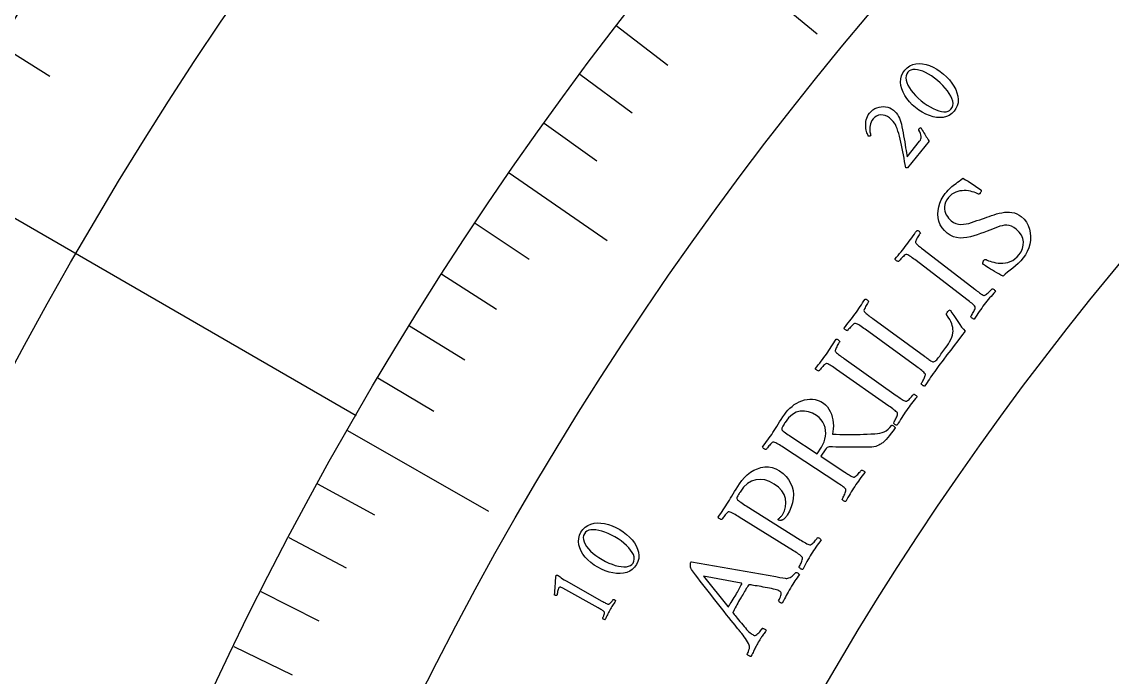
# Model space of a CAD drawing. Header units: millimetres. Extents: x -50 to 50, y -50 to 64.
# Drawn here: x -38.12 to -26.05, y 16.98 to 24.23 of the extents above; entities that cross this region are included whole.
import ezdxf

# ---------------------------------------------------------------- set-up
doc = ezdxf.new("R2010")
doc.units = ezdxf.units.MM
for name, color, linetype in [('ENGRAVE', 7, 'Continuous'), ('ENGRAVE_FINE', 8, 'Continuous'), ('TEXT', 5, 'Continuous')]:
    doc.layers.add(name, color=color, linetype=linetype)

msp = doc.modelspace()

# ---------------------------------------------------------------- linework, layer by layer
at = {"layer": 'ENGRAVE'}
for points in [[(-30.7088, 25.2395), (-29.3182, 24.0965)], [(-39.1876, 22.625), (-34.4245, 19.875)], [(-32.7295, 22.5575), (-31.6427, 21.8084)], [(-34.5208, 19.7073), (-32.9576, 18.8149)]]:
    msp.add_lwpolyline(points, dxfattribs=at)
for radius in [49, 49, 47.6875, 45.25, 45.25, 43.325, 39.75, 39.75, 37.65, 33.75, 33.75]:
    msp.add_circle((0, 0), radius, dxfattribs=at)
at = {"layer": 'ENGRAVE_FINE'}
for points in [[(-31.5437, 24.188), (-30.9723, 23.7499)], [(-38.3742, 23.9788), (-37.8145, 23.6291)], [(-31.9479, 23.6515), (-31.3693, 23.2231)], [(-32.3433, 23.1079), (-31.7574, 22.6893)], [(-33.1066, 22.0003), (-32.507, 21.6018)], [(-33.4744, 21.4365), (-32.8681, 21.0483)], [(-33.8328, 20.8664), (-33.22, 20.4884)], [(-34.1816, 20.2899), (-33.5625, 19.9224)], [(-34.8502, 19.1187), (-34.219, 18.7724)], [(-35.1698, 18.5243), (-34.5327, 18.1888)], [(-35.4793, 17.9243), (-34.8367, 17.5996)], [(-35.7788, 17.3187), (-35.1307, 17.005)]]:
    msp.add_lwpolyline(points, dxfattribs=at)
at = {"layer": 'TEXT'}
for points in [[(-28.3489, 23.6939), (-28.3223, 23.7211), (-28.2929, 23.7419), (-28.2608, 23.7565), (-28.2261, 23.7648), (-28.1896, 23.7674), (-28.1521, 23.7648), (-28.1137, 23.7571), (-28.0743, 23.7442), (-28.0349, 23.7268), (-27.9963, 23.7055), (-27.9585, 23.6804), (-27.9215, 23.6513), (-27.8867, 23.6195), (-27.8557, 23.5863), (-27.8285, 23.5517), (-27.8049, 23.5156), (-27.7857, 23.4788), (-27.7715, 23.4422), (-27.7624, 23.4058), (-27.7583, 23.3694), (-27.76, 23.3341), (-27.7681, 23.3005), (-27.7828, 23.2686), (-27.804, 23.2385), (-27.8293, 23.213), (-27.8577, 23.1933), (-27.8892, 23.1795), (-27.9237, 23.1715), (-27.9604, 23.1689), (-27.998, 23.1712), (-28.0367, 23.1784), (-28.0765, 23.1906), (-28.1164, 23.2072), (-28.1554, 23.2277), (-28.1937, 23.2523), (-28.2311, 23.2808), (-28.2663, 23.3121), (-28.2977, 23.3449), (-28.3254, 23.3793), (-28.3493, 23.4152), (-28.3688, 23.4519), (-28.383, 23.4885), (-28.392, 23.5252), (-28.3958, 23.5618), (-28.3937, 23.5975), (-28.3852, 23.6314), (-28.3703, 23.6636), (-28.3489, 23.6939)], [(-28.3141, 23.6722), (-28.3266, 23.6532), (-28.3339, 23.632), (-28.3361, 23.6087), (-28.3332, 23.5833), (-28.3257, 23.5564), (-28.3141, 23.5287), (-28.2986, 23.5002), (-28.2791, 23.4708), (-28.256, 23.4414), (-28.23, 23.4124), (-28.201, 23.3839), (-28.169, 23.3559), (-28.1359, 23.33), (-28.1028, 23.3069), (-28.0696, 23.2867), (-28.0362, 23.2693), (-28.0038, 23.2551), (-27.973, 23.2445), (-27.944, 23.2373), (-27.9168, 23.2338), (-27.8921, 23.2341), (-27.8707, 23.2388), (-27.8527, 23.2478), (-27.8381, 23.2611), (-27.825, 23.281), (-27.8175, 23.3029), (-27.8156, 23.3266), (-27.8192, 23.3523), (-27.8276, 23.3794), (-27.8401, 23.4072), (-27.8568, 23.4359), (-27.8775, 23.4654), (-27.9016, 23.495), (-27.9281, 23.524), (-27.9572, 23.5525), (-27.9887, 23.5805), (-28.0218, 23.6069), (-28.0547, 23.6303), (-28.0873, 23.6506), (-28.1197, 23.6677), (-28.1511, 23.6815), (-28.181, 23.6917), (-28.2092, 23.6984), (-28.2359, 23.7014), (-28.2602, 23.7005), (-28.2813, 23.6953), (-28.2993, 23.6859), (-28.3141, 23.6722)], [(-28.171, 23.0588), (-28.1638, 23.0455), (-28.1559, 23.0315), (-28.1475, 23.0168), (-28.1384, 23.0015), (-28.1291, 22.9861), (-28.1202, 22.9714), (-28.1115, 22.9572), (-28.1032, 22.9437), (-28.0957, 22.9316), (-28.0895, 22.9217), (-28.0846, 22.9139), (-28.0811, 22.9083), (-28.3194, 22.613), (-28.3215, 22.6125), (-28.3239, 22.6121), (-28.3266, 22.612), (-28.3297, 22.6119), (-28.3327, 22.6121), (-28.3352, 22.6125), (-28.3372, 22.6132), (-28.3388, 22.6141), (-28.3448, 22.6486), (-28.3511, 22.6837), (-28.3576, 22.7194), (-28.3644, 22.7556), (-28.3713, 22.7919), (-28.3785, 22.8277), (-28.3859, 22.863), (-28.3935, 22.8977), (-28.4012, 22.9313), (-28.409, 22.963), (-28.4169, 22.9927), (-28.4249, 23.0206), (-28.4338, 23.0477), (-28.4435, 23.0716), (-28.4538, 23.0921), (-28.4649, 23.1092), (-28.4768, 23.1244), (-28.4899, 23.1389), (-28.504, 23.1527), (-28.5193, 23.1659), (-28.5417, 23.1813), (-28.5651, 23.1919), (-28.5894, 23.1977), (-28.6148, 23.1986), (-28.6396, 23.1948), (-28.6621, 23.186), (-28.6823, 23.1724), (-28.7003, 23.154), (-28.7129, 23.1364), (-28.7227, 23.1185), (-28.7298, 23.1002), (-28.734, 23.0815), (-28.7363, 23.063), (-28.7372, 23.0455), (-28.7367, 23.029), (-28.735, 23.0135), (-28.7326, 22.9995), (-28.7303, 22.9878), (-28.7279, 22.9783), (-28.7256, 22.971), (-28.7282, 22.9686), (-28.7314, 22.9667), (-28.7355, 22.9653), (-28.7403, 22.9644), (-28.745, 22.964), (-28.7487, 22.964), (-28.7515, 22.9645), (-28.7533, 22.9653), (-28.7564, 22.971), (-28.76, 22.9789), (-28.764, 22.9891), (-28.7684, 23.0015), (-28.7727, 23.0158), (-28.7763, 23.0314), (-28.7792, 23.0484), (-28.7813, 23.0667), (-28.7824, 23.0858), (-28.782, 23.1051), (-28.7801, 23.1247), (-28.7768, 23.1444), (-28.7715, 23.164), (-28.7638, 23.183), (-28.7535, 23.2013), (-28.7407, 23.2189), (-28.7229, 23.2383), (-28.7033, 23.2547), (-28.6818, 23.268), (-28.6585, 23.2782), (-28.6343, 23.2855), (-28.6101, 23.2897), (-28.5858, 23.2909), (-28.5616, 23.2892), (-28.538, 23.2845), (-28.5159, 23.2768), (-28.4953, 23.2662), (-28.4762, 23.2527), (-28.4588, 23.2371), (-28.4433, 23.2203), (-28.4297, 23.2023), (-28.4179, 23.1831), (-28.4079, 23.1629), (-28.3994, 23.1419), (-28.3924, 23.1202), (-28.3869, 23.0978), (-28.3807, 23.0672), (-28.3745, 23.0354), (-28.3684, 23.0022), (-28.3623, 22.9677), (-28.3564, 22.9332), (-28.3506, 22.8996), (-28.3451, 22.8671), (-28.3398, 22.8357), (-28.3349, 22.8063), (-28.3305, 22.78), (-28.3265, 22.7569), (-28.323, 22.7368), (-28.1858, 22.9066), (-28.177, 22.9195), (-28.1712, 22.9329), (-28.1682, 22.9468), (-28.1683, 22.9613), (-28.171, 22.9767), (-28.176, 22.9935), (-28.1834, 23.0119), (-28.1931, 23.0317), (-28.1944, 23.0348), (-28.1944, 23.0382), (-28.1931, 23.0418), (-28.1905, 23.0456), (-28.1892, 23.047), (-28.1872, 23.0487), (-28.1847, 23.0507), (-28.1816, 23.0529), (-28.1785, 23.055), (-28.1756, 23.0567), (-28.1731, 23.058), (-28.171, 23.0588)], [(-27.901, 22.329), (-27.8846, 22.3488), (-27.8691, 22.3664), (-27.8544, 22.3817), (-27.8406, 22.3948), (-27.8269, 22.4067), (-27.8126, 22.4184), (-27.7978, 22.4299), (-27.7824, 22.4413), (-27.7659, 22.4533), (-27.7476, 22.4668), (-27.7276, 22.4818), (-27.7057, 22.4983), (-27.6775, 22.4817), (-27.6491, 22.4643), (-27.6207, 22.4461), (-27.5922, 22.4272), (-27.5656, 22.4091), (-27.5426, 22.3933), (-27.5234, 22.3798), (-27.5078, 22.3686), (-27.5048, 22.366), (-27.5034, 22.3622), (-27.5037, 22.3573), (-27.5056, 22.3512), (-27.5083, 22.345), (-27.5109, 22.3396), (-27.5136, 22.335), (-27.5163, 22.3312), (-27.5203, 22.3271), (-27.5244, 22.324), (-27.5288, 22.3219), (-27.5335, 22.3208), (-27.5475, 22.3288), (-27.5635, 22.3363), (-27.5816, 22.3432), (-27.6018, 22.3496), (-27.6233, 22.3549), (-27.6456, 22.3587), (-27.6685, 22.361), (-27.6921, 22.3617), (-27.716, 22.3606), (-27.7395, 22.3573), (-27.7628, 22.3518), (-27.7858, 22.3441), (-27.8078, 22.3337), (-27.8284, 22.3204), (-27.8474, 22.304), (-27.8649, 22.2846), (-27.884, 22.2579), (-27.8979, 22.2318), (-27.9066, 22.2063), (-27.9103, 22.1815), (-27.9098, 22.1576), (-27.9063, 22.1348), (-27.8997, 22.1132), (-27.89, 22.0927), (-27.8781, 22.0737), (-27.8651, 22.0565), (-27.8509, 22.0412), (-27.8356, 22.0277), (-27.8094, 22.0098), (-27.7827, 21.997), (-27.7553, 21.9894), (-27.7274, 21.9869), (-27.699, 21.9883), (-27.6702, 21.9923), (-27.6408, 21.9989), (-27.611, 22.0081), (-27.5809, 22.0186), (-27.5505, 22.029), (-27.5199, 22.0393), (-27.489, 22.0496), (-27.4657, 22.0578), (-27.4412, 22.0665), (-27.4156, 22.0755), (-27.3888, 22.085), (-27.3612, 22.0942), (-27.3332, 22.1026), (-27.3049, 22.11), (-27.2761, 22.1166), (-27.2473, 22.1214), (-27.2188, 22.1237), (-27.1906, 22.1235), (-27.1626, 22.1207), (-27.1353, 22.1147), (-27.1091, 22.1049), (-27.0839, 22.0914), (-27.0597, 22.074), (-27.028, 22.044), (-27.0022, 22.011), (-26.9823, 21.9747), (-26.9684, 21.9354), (-26.9601, 21.8943), (-26.9569, 21.8528), (-26.9589, 21.8111), (-26.966, 21.7689), (-26.9779, 21.7276), (-26.9942, 21.6884), (-27.0148, 21.6512), (-27.0398, 21.6161), (-27.0662, 21.585), (-27.0938, 21.5559), (-27.1228, 21.5288), (-27.1531, 21.5037), (-27.1832, 21.48), (-27.2113, 21.4574), (-27.2375, 21.4357), (-27.2618, 21.4151), (-27.2845, 21.4267), (-27.3076, 21.439), (-27.3312, 21.4522), (-27.3553, 21.466), (-27.3788, 21.48), (-27.4008, 21.4931), (-27.4211, 21.5056), (-27.4399, 21.5174), (-27.4561, 21.5277), (-27.4688, 21.536), (-27.4781, 21.5423), (-27.4838, 21.5464), (-27.4843, 21.5524), (-27.4844, 21.5584), (-27.484, 21.5645), (-27.4831, 21.5706), (-27.4817, 21.5766), (-27.4797, 21.5822), (-27.477, 21.5874), (-27.4737, 21.5923), (-27.4687, 21.5971), (-27.4631, 21.5996), (-27.4569, 21.5997), (-27.4502, 21.5975), (-27.438, 21.592), (-27.4232, 21.5862), (-27.4058, 21.5801), (-27.3859, 21.5738), (-27.3639, 21.5679), (-27.3405, 21.5633), (-27.3157, 21.5599), (-27.2895, 21.5579), (-27.2625, 21.5579), (-27.2356, 21.5609), (-27.2086, 21.5667), (-27.1816, 21.5755), (-27.155, 21.588), (-27.1295, 21.6053), (-27.105, 21.6271), (-27.0814, 21.6537), (-27.0601, 21.6856), (-27.0456, 21.7197), (-27.0378, 21.756), (-27.0367, 21.7946), (-27.0433, 21.8331), (-27.0588, 21.8693), (-27.0831, 21.9031), (-27.1162, 21.9347), (-27.1429, 21.9538), (-27.1692, 21.9674), (-27.1949, 21.9757), (-27.2202, 21.9784), (-27.2454, 21.9772), (-27.2711, 21.9732), (-27.2974, 21.9667), (-27.324, 21.9575), (-27.3514, 21.9467), (-27.3797, 21.9355), (-27.4089, 21.9237), (-27.4391, 21.9114), (-27.4738, 21.8985), (-27.5097, 21.8857), (-27.5465, 21.873), (-27.5845, 21.8605), (-27.623, 21.8497), (-27.6614, 21.8422), (-27.6997, 21.8379), (-27.738, 21.837), (-27.7755, 21.8408), (-27.8117, 21.8508), (-27.8464, 21.8671), (-27.8797, 21.8896), (-27.9114, 21.9182), (-27.9372, 21.9497), (-27.9571, 21.9842), (-27.971, 22.0215), (-27.9793, 22.0606), (-27.9826, 22.1002), (-27.9806, 22.1403), (-27.9735, 22.1809), (-27.9617, 22.2208), (-27.9456, 22.2588), (-27.9254, 22.2949), (-27.901, 22.329)], [(-28.3294, 21.7606), (-28.3143, 21.7805), (-28.2997, 21.8003), (-28.2855, 21.82), (-28.2717, 21.8397), (-28.258, 21.8595), (-28.2438, 21.8796), (-28.2291, 21.9001), (-28.2141, 21.921), (-28.2091, 21.9208), (-28.2037, 21.9192), (-28.1979, 21.916), (-28.1917, 21.9112), (-28.1859, 21.9058), (-28.1815, 21.9008), (-28.1784, 21.8962), (-28.1766, 21.8919), (-28.1804, 21.8868), (-28.1852, 21.8799), (-28.191, 21.871), (-28.198, 21.8603), (-28.2052, 21.8486), (-28.2119, 21.8371), (-28.218, 21.8258), (-28.2237, 21.8146), (-28.228, 21.8043), (-28.2303, 21.7957), (-28.2304, 21.7887), (-28.2285, 21.7834), (-28.2227, 21.776), (-28.2156, 21.7682), (-28.2071, 21.7601), (-28.1973, 21.7517), (-28.1866, 21.7429), (-28.1753, 21.7339), (-28.1634, 21.7245), (-28.1509, 21.7148), (-28.1489, 21.7133), (-28.1469, 21.7117), (-28.1449, 21.7102), (-28.1429, 21.7086), (-28.1409, 21.7071), (-28.1389, 21.7055), (-28.1369, 21.704), (-28.1348, 21.7024), (-27.5757, 21.2711), (-27.5737, 21.2695), (-27.5716, 21.268), (-27.5696, 21.2664), (-27.5676, 21.2649), (-27.5656, 21.2633), (-27.5636, 21.2618), (-27.5616, 21.2602), (-27.5596, 21.2587), (-27.5471, 21.2491), (-27.5351, 21.2401), (-27.5237, 21.2316), (-27.5128, 21.2236), (-27.5025, 21.2165), (-27.4927, 21.2105), (-27.4836, 21.2057), (-27.475, 21.2019), (-27.4699, 21.2017), (-27.4635, 21.2037), (-27.4557, 21.2077), (-27.4465, 21.2139), (-27.4367, 21.2215), (-27.4271, 21.2297), (-27.4176, 21.2385), (-27.4083, 21.2481), (-27.3998, 21.2572), (-27.3929, 21.2648), (-27.3875, 21.271), (-27.3836, 21.2757), (-27.379, 21.275), (-27.3738, 21.2732), (-27.3679, 21.2701), (-27.3613, 21.2658), (-27.3551, 21.261), (-27.3506, 21.2561), (-27.3476, 21.2514), (-27.3462, 21.2466), (-27.3627, 21.228), (-27.3789, 21.2096), (-27.3946, 21.1916), (-27.4099, 21.174), (-27.425, 21.1563), (-27.44, 21.1381), (-27.455, 21.1195), (-27.4698, 21.1004), (-27.4841, 21.0816), (-27.4982, 21.0624), (-27.5121, 21.0428), (-27.526, 21.0229), (-27.5398, 21.0027), (-27.5536, 20.9822), (-27.5674, 20.9615), (-27.5812, 20.9405), (-27.5862, 20.9407), (-27.5916, 20.9423), (-27.5974, 20.9455), (-27.6037, 20.9502), (-27.6095, 20.9555), (-27.614, 20.9604), (-27.6172, 20.965), (-27.619, 20.9692), (-27.6155, 20.9742), (-27.6109, 20.981), (-27.6053, 20.9896), (-27.5987, 21.0002), (-27.5918, 21.0117), (-27.5856, 21.0233), (-27.58, 21.0349), (-27.575, 21.0466), (-27.5712, 21.0573), (-27.5694, 21.0658), (-27.5694, 21.0723), (-27.5713, 21.0766), (-27.5781, 21.0856), (-27.5866, 21.0949), (-27.5967, 21.1045), (-27.6084, 21.1145), (-27.6212, 21.1247), (-27.6346, 21.1353), (-27.6485, 21.1461), (-27.663, 21.1573), (-28.224, 21.5863), (-28.2386, 21.5975), (-28.2529, 21.6082), (-28.2668, 21.6185), (-28.2803, 21.6284), (-28.2933, 21.6373), (-28.3055, 21.6446), (-28.3169, 21.6504), (-28.3274, 21.6546), (-28.3326, 21.6556), (-28.3391, 21.654), (-28.3468, 21.6496), (-28.3558, 21.6426), (-28.3654, 21.6339), (-28.3749, 21.6248), (-28.3844, 21.6152), (-28.3938, 21.6052), (-28.4024, 21.5958), (-28.4095, 21.5878), (-28.415, 21.5814), (-28.4189, 21.5765), (-28.4235, 21.5771), (-28.4288, 21.5789), (-28.4348, 21.5818), (-28.4414, 21.586), (-28.4476, 21.5908), (-28.4522, 21.5956), (-28.4552, 21.6004), (-28.4566, 21.6052), (-28.4403, 21.6252), (-28.424, 21.645), (-28.4077, 21.6646), (-28.3914, 21.6839), (-28.3753, 21.703), (-28.3596, 21.7222), (-28.3443, 21.7414), (-28.3294, 21.7606)], [(-28.1327, 20.5287), (-28.1312, 20.5276), (-28.1293, 20.5262), (-28.1271, 20.5246), (-28.1245, 20.5227), (-28.1179, 20.5179), (-28.1103, 20.5123), (-28.1018, 20.5061), (-28.0923, 20.4992), (-28.0826, 20.4922), (-28.0731, 20.4857), (-28.064, 20.4797), (-28.0551, 20.4741), (-28.0471, 20.4696), (-28.0406, 20.4667), (-28.0356, 20.4654), (-28.032, 20.4656), (-28.0224, 20.4696), (-28.0133, 20.4751), (-28.0045, 20.482), (-27.9961, 20.4904), (-27.9869, 20.5009), (-27.976, 20.5145), (-27.9633, 20.531), (-27.9488, 20.5505), (-27.8939, 20.6249), (-27.8801, 20.6447), (-27.8667, 20.6663), (-27.8537, 20.6895), (-27.8411, 20.7146), (-27.8302, 20.7398), (-27.8222, 20.7637), (-27.8172, 20.7862), (-27.8151, 20.8075), (-27.8159, 20.8266), (-27.8186, 20.8466), (-27.8234, 20.8675), (-27.8301, 20.8892), (-27.8394, 20.912), (-27.8518, 20.9364), (-27.8674, 20.9621), (-27.8861, 20.9894), (-27.888, 20.9943), (-27.8876, 21.0001), (-27.885, 21.0068), (-27.88, 21.0144), (-27.8711, 21.0252), (-27.8627, 21.0331), (-27.8548, 21.0383), (-27.8474, 21.0407), (-27.8273, 21.0103), (-27.8066, 20.9789), (-27.7853, 20.9464), (-27.7635, 20.9129), (-27.7418, 20.8807), (-27.7208, 20.8521), (-27.7006, 20.8271), (-27.681, 20.8056), (-27.7209, 20.7528), (-27.7609, 20.7004), (-27.801, 20.6482), (-27.8412, 20.5965), (-27.8826, 20.543), (-27.9259, 20.4858), (-27.9713, 20.4249), (-28.0186, 20.3603), (-28.0348, 20.3377), (-28.0499, 20.3161), (-28.0638, 20.2955), (-28.0766, 20.2759), (-28.0891, 20.2567), (-28.1021, 20.2373), (-28.1155, 20.2178), (-28.1295, 20.1981), (-28.1344, 20.1981), (-28.1399, 20.1996), (-28.1458, 20.2026), (-28.1522, 20.2072), (-28.1581, 20.2123), (-28.1628, 20.2171), (-28.166, 20.2216), (-28.168, 20.2258), (-28.1646, 20.2308), (-28.1602, 20.2377), (-28.1548, 20.2466), (-28.1485, 20.2573), (-28.142, 20.269), (-28.136, 20.2807), (-28.1307, 20.2925), (-28.1261, 20.3043), (-28.1226, 20.3151), (-28.1209, 20.3237), (-28.1211, 20.3301), (-28.1232, 20.3344), (-28.1302, 20.3432), (-28.1389, 20.3523), (-28.1493, 20.3616), (-28.1613, 20.3713), (-28.1743, 20.3812), (-28.188, 20.3914), (-28.2022, 20.4019), (-28.217, 20.4126), (-28.7892, 20.8266), (-28.8041, 20.8373), (-28.8187, 20.8476), (-28.8328, 20.8575), (-28.8467, 20.8671), (-28.8599, 20.8756), (-28.8722, 20.8826), (-28.8838, 20.8881), (-28.8944, 20.892), (-28.8997, 20.8929), (-28.9061, 20.8911), (-28.9137, 20.8865), (-28.9225, 20.8792), (-28.9318, 20.8703), (-28.9411, 20.861), (-28.9503, 20.8512), (-28.9595, 20.8409), (-28.9678, 20.8312), (-28.9747, 20.8231), (-28.98, 20.8165), (-28.9838, 20.8115), (-28.9884, 20.812), (-28.9937, 20.8136), (-28.9998, 20.8164), (-29.0065, 20.8204), (-29.0129, 20.825), (-29.0176, 20.8297), (-29.0207, 20.8344), (-29.0223, 20.8392), (-29.0064, 20.8597), (-28.9907, 20.8799), (-28.9749, 20.8999), (-28.9591, 20.9196), (-28.9436, 20.9392), (-28.9284, 20.9588), (-28.9136, 20.9784), (-28.8992, 20.998), (-28.8847, 21.0183), (-28.8706, 21.0384), (-28.8569, 21.0585), (-28.8437, 21.0785), (-28.8304, 21.0987), (-28.8168, 21.1192), (-28.8027, 21.1401), (-28.7882, 21.1613), (-28.7832, 21.1614), (-28.7778, 21.1598), (-28.7719, 21.1568), (-28.7655, 21.1522), (-28.7596, 21.147), (-28.7551, 21.1421), (-28.7519, 21.1375), (-28.75, 21.1333), (-28.7536, 21.1281), (-28.7582, 21.121), (-28.7638, 21.112), (-28.7705, 21.1011), (-28.7774, 21.0893), (-28.7838, 21.0776), (-28.7896, 21.0661), (-28.795, 21.0547), (-28.799, 21.0443), (-28.8011, 21.0356), (-28.801, 21.0287), (-28.799, 21.0234), (-28.793, 21.0162), (-28.7857, 21.0086), (-28.777, 21.0008), (-28.767, 20.9926), (-28.756, 20.9841), (-28.7444, 20.9753), (-28.7323, 20.9663), (-28.7196, 20.9569), (-28.7175, 20.9555), (-28.7155, 20.954), (-28.7134, 20.9525), (-28.7114, 20.951), (-28.7093, 20.9495), (-28.7073, 20.948), (-28.7052, 20.9465), (-28.7032, 20.945)], [(-29.2173, 20.5531), (-29.2031, 20.5735), (-29.1893, 20.5939), (-29.1759, 20.6142), (-29.163, 20.6344), (-29.1501, 20.6548), (-29.1368, 20.6755), (-29.123, 20.6966), (-29.1089, 20.7181), (-29.1039, 20.7182), (-29.0984, 20.7167), (-29.0924, 20.7137), (-29.086, 20.7092), (-29.0801, 20.7041), (-29.0754, 20.6993), (-29.0722, 20.6948), (-29.0702, 20.6906), (-29.0737, 20.6854), (-29.0782, 20.6782), (-29.0837, 20.6691), (-29.0902, 20.6581), (-29.0969, 20.6462), (-29.1031, 20.6344), (-29.1088, 20.6228), (-29.114, 20.6114), (-29.1179, 20.6009), (-29.1198, 20.5922), (-29.1196, 20.5852), (-29.1175, 20.58), (-29.1114, 20.5729), (-29.104, 20.5654), (-29.0952, 20.5577), (-29.085, 20.5497), (-29.0739, 20.5413), (-29.0622, 20.5328), (-29.05, 20.5239), (-29.0371, 20.5147), (-29.035, 20.5133), (-29.033, 20.5118), (-29.0309, 20.5104), (-29.0288, 20.5089), (-29.0267, 20.5074), (-29.0247, 20.506), (-29.0226, 20.5045), (-29.0205, 20.503), (-28.4437, 20.0955), (-28.4417, 20.0941), (-28.4396, 20.0926), (-28.4375, 20.0911), (-28.4354, 20.0897), (-28.4334, 20.0882), (-28.4313, 20.0867), (-28.4292, 20.0853), (-28.4271, 20.0838), (-28.4143, 20.0748), (-28.4019, 20.0663), (-28.3902, 20.0583), (-28.3789, 20.0508), (-28.3683, 20.0441), (-28.3583, 20.0385), (-28.349, 20.034), (-28.3403, 20.0307), (-28.3352, 20.0307), (-28.3288, 20.0329), (-28.3212, 20.0373), (-28.3123, 20.0438), (-28.3028, 20.0518), (-28.2935, 20.0604), (-28.2844, 20.0697), (-28.2755, 20.0796), (-28.2674, 20.089), (-28.2608, 20.0969), (-28.2557, 20.1033), (-28.252, 20.1082), (-28.2474, 20.1077), (-28.2421, 20.1061), (-28.2361, 20.1032), (-28.2293, 20.0993), (-28.223, 20.0947), (-28.2182, 20.0901), (-28.215, 20.0854), (-28.2134, 20.0807), (-28.2292, 20.0614), (-28.2445, 20.0424), (-28.2595, 20.0237), (-28.2741, 20.0055), (-28.2884, 19.9871), (-28.3026, 19.9683), (-28.3168, 19.9491), (-28.3308, 19.9294), (-28.3443, 19.91), (-28.3576, 19.8903), (-28.3707, 19.8701), (-28.3837, 19.8497), (-28.3966, 19.8289), (-28.4095, 19.8078), (-28.4225, 19.7866), (-28.4354, 19.765), (-28.4404, 19.765), (-28.4458, 19.7664), (-28.4518, 19.7693), (-28.4583, 19.7738), (-28.4643, 19.7788), (-28.469, 19.7835), (-28.4724, 19.788), (-28.4744, 19.7921), (-28.471, 19.7972), (-28.4667, 19.8042), (-28.4615, 19.8131), (-28.4553, 19.8239), (-28.449, 19.8357), (-28.4433, 19.8475), (-28.4382, 19.8594), (-28.4337, 19.8713), (-28.4303, 19.8821), (-28.4288, 19.8907), (-28.4291, 19.8971), (-28.4312, 19.9014), (-28.4384, 19.9101), (-28.4473, 19.919), (-28.4578, 19.9282), (-28.4699, 19.9377), (-28.4831, 19.9474), (-28.4969, 19.9574), (-28.5113, 19.9677), (-28.5263, 19.9782), (-29.1047, 20.3833), (-29.1198, 20.3938), (-29.1345, 20.4039), (-29.1488, 20.4136), (-29.1628, 20.4229), (-29.1761, 20.4313), (-29.1886, 20.4381), (-29.2002, 20.4434), (-29.2109, 20.4472), (-29.2162, 20.448), (-29.2226, 20.4461), (-29.2301, 20.4414), (-29.2388, 20.4339), (-29.248, 20.4249), (-29.2571, 20.4154), (-29.2662, 20.4055), (-29.2752, 20.3951), (-29.2834, 20.3852), (-29.2901, 20.377), (-29.2953, 20.3704), (-29.299, 20.3653), (-29.3036, 20.3657), (-29.309, 20.3672), (-29.3151, 20.37), (-29.3219, 20.3739), (-29.3283, 20.3784), (-29.3331, 20.383), (-29.3363, 20.3876), (-29.3379, 20.3924), (-29.3224, 20.4131), (-29.307, 20.4335), (-29.2915, 20.4538), (-29.2761, 20.4737), (-29.2608, 20.4936), (-29.2459, 20.5134), (-29.2314, 20.5332), (-29.2173, 20.5531)], [(-29.6787, 19.8871), (-29.6617, 19.9104), (-29.6425, 19.9327), (-29.6211, 19.954), (-29.5975, 19.9744), (-29.5723, 19.9932), (-29.546, 20.0098), (-29.5186, 20.0242), (-29.4901, 20.0363), (-29.4609, 20.0458), (-29.4312, 20.0518), (-29.4011, 20.0546), (-29.3705, 20.054), (-29.3399, 20.0496), (-29.3097, 20.0406), (-29.2798, 20.0272), (-29.2503, 20.0094), (-29.2272, 19.991), (-29.2068, 19.9695), (-29.1891, 19.9447), (-29.1741, 19.9168), (-29.1617, 19.8868), (-29.1521, 19.8558), (-29.1452, 19.8238), (-29.141, 19.7909), (-29.1394, 19.758), (-29.1406, 19.7265), (-29.1446, 19.6961), (-29.1512, 19.667), (-29.1094, 19.6652), (-29.069, 19.6639), (-29.0301, 19.6629), (-28.9927, 19.6625), (-28.956, 19.6624), (-28.9191, 19.6627), (-28.8821, 19.6634), (-28.845, 19.6645), (-28.8067, 19.6657), (-28.7665, 19.6671), (-28.7242, 19.6687), (-28.6799, 19.6702), (-28.6514, 19.6726), (-28.6249, 19.6771), (-28.6004, 19.684), (-28.5779, 19.6931), (-28.5565, 19.7053), (-28.5352, 19.7215), (-28.5138, 19.7417), (-28.4926, 19.7659), (-28.4876, 19.7658), (-28.4822, 19.7638), (-28.4762, 19.7599), (-28.4698, 19.7542), (-28.4638, 19.7481), (-28.4593, 19.7433), (-28.4562, 19.7398), (-28.4546, 19.7375), (-28.4773, 19.7053), (-28.4987, 19.6764), (-28.5186, 19.6507), (-28.5372, 19.6283), (-28.5542, 19.6091), (-28.5693, 19.5931), (-28.5827, 19.5803), (-28.5942, 19.5707), (-28.6026, 19.5653), (-28.6127, 19.559), (-28.6246, 19.5518), (-28.6382, 19.5438), (-28.6538, 19.5363), (-28.6716, 19.5305), (-28.6917, 19.5265), (-28.714, 19.5243), (-28.7243, 19.5239), (-28.7385, 19.5236), (-28.7565, 19.5234), (-28.7782, 19.5231), (-28.8032, 19.523), (-28.8306, 19.5229), (-28.8604, 19.523), (-28.8927, 19.5232), (-28.9269, 19.5234), (-28.9622, 19.5236), (-28.9986, 19.5238), (-29.0362, 19.524), (-29.0741, 19.5242), (-29.1116, 19.5245), (-29.1485, 19.525), (-29.185, 19.5256), (-29.197, 19.5236), (-29.2085, 19.5178), (-29.2196, 19.5081), (-29.2302, 19.4944), (-29.2783, 19.4221), (-29.0215, 19.2517), (-29.0194, 19.2503), (-29.0172, 19.2489), (-29.0151, 19.2475), (-29.013, 19.2461), (-29.0109, 19.2447), (-29.0088, 19.2433), (-29.0067, 19.2419), (-29.0045, 19.2405), (-28.9914, 19.2319), (-28.9789, 19.2237), (-28.9668, 19.2161), (-28.9554, 19.2089), (-28.9446, 19.2025), (-28.9344, 19.1973), (-28.9249, 19.1931), (-28.9162, 19.1899), (-28.9111, 19.1901), (-28.9048, 19.1925), (-28.8973, 19.1971), (-28.8886, 19.2039), (-28.8793, 19.2122), (-28.8703, 19.221), (-28.8615, 19.2306), (-28.8529, 19.2407), (-28.8451, 19.2504), (-28.8387, 19.2585), (-28.8338, 19.2651), (-28.8302, 19.2701), (-28.8256, 19.2697), (-28.8203, 19.2682), (-28.8141, 19.2656), (-28.8073, 19.2618), (-28.8008, 19.2574), (-28.7959, 19.2529), (-28.7926, 19.2483), (-28.7908, 19.2437), (-28.806, 19.2239), (-28.8208, 19.2045), (-28.8352, 19.1854), (-28.8493, 19.1667), (-28.863, 19.148), (-28.8767, 19.1288), (-28.8903, 19.1091), (-28.9037, 19.089), (-28.9166, 19.0693), (-28.9293, 19.0491), (-28.9419, 19.0286), (-28.9542, 19.0077), (-28.9665, 18.9866), (-28.9788, 18.9652), (-28.9912, 18.9435), (-29.0035, 18.9217), (-29.0084, 18.9214), (-29.0139, 18.9227), (-29.02, 18.9254), (-29.0266, 18.9297), (-29.0327, 18.9345), (-29.0376, 18.9391), (-29.0411, 18.9435), (-29.0432, 18.9476), (-29.04, 18.9527), (-29.0359, 18.9599), (-29.031, 18.9689), (-29.0251, 18.9799), (-29.0191, 18.9919), (-29.0137, 19.0038), (-29.009, 19.0159), (-29.0048, 19.0279), (-29.0018, 19.0388), (-29.0006, 19.0475), (-29.0011, 19.0539), (-29.0033, 19.058), (-29.0107, 19.0665), (-29.0198, 19.0752), (-29.0306, 19.0841), (-29.043, 19.0932), (-29.0565, 19.1025), (-29.0706, 19.1121), (-29.0853, 19.1219), (-29.1005, 19.132), (-29.6916, 19.5186), (-29.707, 19.5286), (-29.7219, 19.5383), (-29.7366, 19.5476), (-29.7508, 19.5565), (-29.7644, 19.5644), (-29.777, 19.5709), (-29.7888, 19.5758), (-29.7996, 19.5793), (-29.8049, 19.5799), (-29.8112, 19.5778), (-29.8186, 19.5729), (-29.8271, 19.5652), (-29.836, 19.556), (-29.8448, 19.5463), (-29.8534, 19.5364), (-29.8619, 19.526), (-29.8696, 19.5163), (-29.8759, 19.5081), (-29.8808, 19.5014), (-29.8843, 19.4963), (-29.889, 19.4965), (-29.8944, 19.4979), (-29.9005, 19.5005), (-29.9075, 19.5042), (-29.914, 19.5085), (-29.9189, 19.5129), (-29.9223, 19.5175), (-29.924, 19.5222), (-29.9092, 19.5433), (-29.8944, 19.5641), (-29.8797, 19.5845), (-29.865, 19.6046), (-29.8506, 19.6246), (-29.8365, 19.6446), (-29.8226, 19.6647), (-29.8091, 19.6849), (-29.7951, 19.7063), (-29.7807, 19.7286), (-29.7659, 19.7519), (-29.7508, 19.776), (-29.7348, 19.8014), (-29.7174, 19.8284), (-29.6987, 19.857), (-29.6787, 19.8871)], [(-29.3256, 19.8716), (-29.3705, 19.8976), (-29.4156, 19.9147), (-29.4608, 19.9229), (-29.5062, 19.9221), (-29.5508, 19.9102), (-29.5938, 19.8851), (-29.6352, 19.8468), (-29.675, 19.7952), (-29.6798, 19.7878), (-29.6855, 19.7786), (-29.6922, 19.7675), (-29.6999, 19.7547), (-29.7066, 19.7419), (-29.7104, 19.7313), (-29.7112, 19.7227), (-29.7092, 19.7162), (-29.7034, 19.7087), (-29.6951, 19.7004), (-29.6841, 19.6912), (-29.6704, 19.6812), (-29.6554, 19.6708), (-29.6403, 19.6604), (-29.625, 19.6501), (-29.6095, 19.6398), (-29.3207, 19.4502), (-29.2716, 19.524), (-29.2553, 19.5517), (-29.2426, 19.5808), (-29.2332, 19.6113), (-29.2274, 19.6433), (-29.2252, 19.6757), (-29.227, 19.7076), (-29.2327, 19.7389), (-29.2423, 19.7697), (-29.2561, 19.799), (-29.2746, 19.8257), (-29.2978, 19.8499), (-29.3256, 19.8716)], [(-29.7352, 19.2596), (-29.6961, 19.2309), (-29.6627, 19.1989), (-29.6351, 19.1638), (-29.6131, 19.1256), (-29.597, 19.085), (-29.5868, 19.0429), (-29.5827, 18.9993), (-29.5845, 18.9541), (-29.5923, 18.9082), (-29.6062, 18.8622), (-29.6262, 18.8163), (-29.6523, 18.7703), (-29.6564, 18.7643), (-29.6614, 18.7575), (-29.6674, 18.7501), (-29.6743, 18.742), (-29.6815, 18.7341), (-29.6885, 18.7273), (-29.6953, 18.7217), (-29.7019, 18.7172), (-29.7048, 18.7165), (-29.7088, 18.7155), (-29.7138, 18.7141), (-29.7199, 18.7124), (-29.7265, 18.7113), (-29.7331, 18.7117), (-29.7397, 18.7136), (-29.7461, 18.7169), (-29.7495, 18.7196), (-29.7511, 18.7225), (-29.7508, 18.7255), (-29.7488, 18.7286), (-29.7436, 18.7335), (-29.7382, 18.7386), (-29.7327, 18.7437), (-29.7269, 18.749), (-29.7211, 18.7547), (-29.7156, 18.761), (-29.7102, 18.768), (-29.7051, 18.7756), (-29.6829, 18.8185), (-29.6698, 18.8626), (-29.6658, 18.9077), (-29.6711, 18.9539), (-29.6862, 18.999), (-29.7118, 19.0407), (-29.7479, 19.0791), (-29.7947, 19.1142), (-29.8464, 19.1423), (-29.8977, 19.1599), (-29.9484, 19.1668), (-29.9986, 19.1631), (-30.0471, 19.1478), (-30.0924, 19.12), (-30.1345, 19.0796), (-30.1735, 19.0266), (-30.1781, 19.0191), (-30.1836, 19.0098), (-30.1901, 18.9986), (-30.1974, 18.9855), (-30.2038, 18.9726), (-30.2073, 18.9618), (-30.2079, 18.9533), (-30.2057, 18.9468), (-30.1997, 18.9395), (-30.1912, 18.9313), (-30.1799, 18.9225), (-30.166, 18.9128), (-30.1508, 18.9028), (-30.1354, 18.8928), (-30.1198, 18.8829), (-30.1041, 18.8729), (-29.5072, 18.4987), (-29.4916, 18.489), (-29.4766, 18.4798), (-29.462, 18.471), (-29.4479, 18.4626), (-29.4345, 18.4551), (-29.4219, 18.449), (-29.4102, 18.4443), (-29.3994, 18.4411), (-29.3943, 18.4414), (-29.3881, 18.4439), (-29.3807, 18.4487), (-29.3722, 18.4558), (-29.3632, 18.4642), (-29.3545, 18.4732), (-29.3461, 18.4827), (-29.3379, 18.4928), (-29.3305, 18.5023), (-29.3245, 18.5104), (-29.3198, 18.5169), (-29.3165, 18.522), (-29.3119, 18.5217), (-29.3065, 18.5204), (-29.3003, 18.5179), (-29.2933, 18.5143), (-29.2867, 18.51), (-29.2817, 18.5057), (-29.2782, 18.5012), (-29.2764, 18.4966), (-29.2911, 18.4764), (-29.3054, 18.4566), (-29.3193, 18.4372), (-29.3328, 18.4181), (-29.3461, 18.399), (-29.3593, 18.3795), (-29.3723, 18.3595), (-29.3853, 18.3391), (-29.3976, 18.319), (-29.4097, 18.2987), (-29.4216, 18.2781), (-29.4332, 18.2572), (-29.4448, 18.2361), (-29.4564, 18.2146), (-29.4681, 18.1928), (-29.4798, 18.1706), (-29.4848, 18.1703), (-29.4903, 18.1714), (-29.4964, 18.174), (-29.5031, 18.1781), (-29.5094, 18.1828), (-29.5143, 18.1872), (-29.5179, 18.1915), (-29.5202, 18.1955), (-29.5171, 18.2007), (-29.5133, 18.2078), (-29.5087, 18.2168), (-29.5034, 18.2276), (-29.4979, 18.2394), (-29.493, 18.2513), (-29.4886, 18.2633), (-29.4848, 18.2754), (-29.4821, 18.2864), (-29.481, 18.2951), (-29.4817, 18.3015), (-29.484, 18.3055), (-29.4917, 18.3138), (-29.501, 18.3223), (-29.512, 18.3309), (-29.5246, 18.3397), (-29.5383, 18.3486), (-29.5527, 18.3579), (-29.5676, 18.3673), (-29.5831, 18.377), (-30.183, 18.7497), (-30.1986, 18.7593), (-30.2139, 18.7686), (-30.2287, 18.7775), (-30.2432, 18.786), (-30.2569, 18.7936), (-30.2698, 18.7998), (-30.2816, 18.8044), (-30.2926, 18.8076), (-30.2978, 18.8081), (-30.3041, 18.8058), (-30.3114, 18.8008), (-30.3196, 18.7929), (-30.3283, 18.7834), (-30.3369, 18.7735), (-30.3452, 18.7633), (-30.3534, 18.7528), (-30.3609, 18.7428), (-30.367, 18.7345), (-30.3717, 18.7277), (-30.3751, 18.7225), (-30.3797, 18.7226), (-30.3852, 18.7239), (-30.3914, 18.7262), (-30.3985, 18.7297), (-30.4051, 18.7339), (-30.4102, 18.7382), (-30.4136, 18.7427), (-30.4155, 18.7473), (-30.4012, 18.7688), (-30.3869, 18.79), (-30.3727, 18.8108), (-30.3586, 18.8313), (-30.3447, 18.8516), (-30.3311, 18.872), (-30.3178, 18.8924), (-30.3048, 18.913), (-30.2913, 18.9347), (-30.2775, 18.9574), (-30.2633, 18.981), (-30.2488, 19.0055), (-30.2334, 19.0314), (-30.2168, 19.0588), (-30.1988, 19.0878), (-30.1796, 19.1185), (-30.1539, 19.1549), (-30.125, 19.1881), (-30.093, 19.2182), (-30.0578, 19.245), (-30.0204, 19.2676), (-29.9816, 19.2849), (-29.9416, 19.297), (-29.9002, 19.3038), (-29.8584, 19.3042), (-29.8169, 19.2969), (-29.7759, 19.2821), (-29.7352, 19.2596)], [(-31.9343, 18.5812), (-31.9126, 18.6125), (-31.8872, 18.638), (-31.858, 18.6578), (-31.8252, 18.6718), (-31.7896, 18.6805), (-31.7522, 18.6842), (-31.7131, 18.6831), (-31.6721, 18.6771), (-31.6303, 18.6666), (-31.5887, 18.6521), (-31.5472, 18.6336), (-31.5058, 18.6112), (-31.4662, 18.5858), (-31.4301, 18.5583), (-31.3973, 18.5287), (-31.368, 18.4971), (-31.3429, 18.4641), (-31.3228, 18.4304), (-31.3076, 18.396), (-31.2975, 18.3609), (-31.2932, 18.3257), (-31.2956, 18.2913), (-31.3047, 18.2574), (-31.3205, 18.2241), (-31.3411, 18.1947), (-31.3658, 18.1706), (-31.3945, 18.1516), (-31.4272, 18.1379), (-31.4629, 18.1292), (-31.5004, 18.1251), (-31.5398, 18.1257), (-31.581, 18.131), (-31.6231, 18.1406), (-31.6651, 18.1543), (-31.7069, 18.1721), (-31.7486, 18.1939), (-31.7886, 18.2188), (-31.8251, 18.2459), (-31.8581, 18.2751), (-31.8878, 18.3064), (-31.9131, 18.3393), (-31.9333, 18.373), (-31.9484, 18.4076), (-31.9583, 18.4431), (-31.9623, 18.4787), (-31.9596, 18.5136), (-31.9503, 18.5478), (-31.9343, 18.5812)], [(-31.8963, 18.5657), (-31.9054, 18.5449), (-31.9091, 18.5228), (-31.9073, 18.4994), (-31.9002, 18.4748), (-31.8882, 18.4496), (-31.8722, 18.4242), (-31.8521, 18.3987), (-31.8279, 18.3731), (-31.8002, 18.348), (-31.7697, 18.3238), (-31.7363, 18.3006), (-31.7001, 18.2784), (-31.6631, 18.2584), (-31.6265, 18.2412), (-31.5904, 18.2269), (-31.5546, 18.2154), (-31.5202, 18.2069), (-31.4881, 18.2015), (-31.4583, 18.1994), (-31.4308, 18.2004), (-31.4066, 18.2049), (-31.3863, 18.2131), (-31.3701, 18.225), (-31.3579, 18.2406), (-31.3484, 18.2625), (-31.3446, 18.2853), (-31.3467, 18.309), (-31.3546, 18.3337), (-31.3675, 18.359), (-31.3845, 18.3843), (-31.4057, 18.4098), (-31.4311, 18.4354), (-31.4598, 18.4605), (-31.4909, 18.4847), (-31.5243, 18.5079), (-31.5601, 18.5301), (-31.5972, 18.5506), (-31.6336, 18.5681), (-31.6691, 18.5826), (-31.7039, 18.594), (-31.7372, 18.6024), (-31.7684, 18.6074), (-31.7974, 18.6092), (-31.8242, 18.6076), (-31.848, 18.6027), (-31.8679, 18.594), (-31.884, 18.5817), (-31.8963, 18.5657)], [(-30.1682, 17.4777), (-30.1699, 17.4799), (-30.1751, 17.4864), (-30.1839, 17.4973), (-30.196, 17.5124), (-30.2112, 17.5313), (-30.2289, 17.5533), (-30.249, 17.5783), (-30.2717, 17.6064), (-30.2963, 17.6369), (-30.322, 17.6693), (-30.349, 17.7036), (-30.3773, 17.7397), (-30.4063, 17.777), (-30.4359, 17.8148), (-30.4659, 17.853), (-30.4964, 17.8916), (-30.5267, 17.9301), (-30.5564, 17.9679), (-30.5854, 18.005), (-30.6137, 18.0413), (-30.6408, 18.0762), (-30.6661, 18.109), (-30.6898, 18.1397), (-30.7117, 18.1683), (-30.7155, 18.1757), (-30.7185, 18.1851), (-30.7209, 18.1965), (-30.7225, 18.2099), (-30.7233, 18.2231), (-30.723, 18.2341), (-30.7215, 18.2427), (-30.719, 18.2491), (-30.7182, 18.2504), (-30.7174, 18.2514), (-30.7167, 18.252), (-30.7161, 18.2523), (-30.7153, 18.2526), (-30.7144, 18.2531), (-30.7131, 18.2538), (-30.7117, 18.2548), (-29.7787, 18.0911), (-29.7328, 18.0826), (-29.6984, 18.0763), (-29.6756, 18.0724), (-29.6642, 18.0707), (-29.6538, 18.0705), (-29.6429, 18.0723), (-29.6315, 18.0761), (-29.6196, 18.082), (-29.6079, 18.0891), (-29.597, 18.0967), (-29.5869, 18.1048), (-29.5776, 18.1134), (-29.5696, 18.1215), (-29.5634, 18.1281), (-29.5589, 18.1332), (-29.5563, 18.1368), (-29.5507, 18.1367), (-29.5447, 18.1351), (-29.5382, 18.132), (-29.5313, 18.1274), (-29.5249, 18.1225), (-29.5201, 18.1185), (-29.5168, 18.1155), (-29.515, 18.1135), (-29.5288, 18.0941), (-29.5418, 18.0758), (-29.5541, 18.0584), (-29.5656, 18.0421), (-29.5771, 18.0254), (-29.5893, 18.0069), (-29.6022, 17.9866), (-29.6157, 17.9646), (-29.6298, 17.9411), (-29.6423, 17.9196), (-29.6532, 17.8999), (-29.6626, 17.8821), (-29.6719, 17.8642), (-29.6822, 17.8442), (-29.6938, 17.8221), (-29.7064, 17.7978), (-29.7113, 17.7974), (-29.7169, 17.7984), (-29.723, 17.801), (-29.7298, 17.8049), (-29.7361, 17.8096), (-29.7409, 17.8143), (-29.7443, 17.819), (-29.7462, 17.8236), (-29.7421, 17.8312), (-29.7375, 17.8409), (-29.7325, 17.8529), (-29.7271, 17.867), (-29.7223, 17.8813), (-29.7192, 17.8936), (-29.7179, 17.9041), (-29.7183, 17.9127), (-29.7203, 17.9173), (-29.7237, 17.9219), (-29.7287, 17.9263), (-29.7352, 17.9307), (-29.7432, 17.9348), (-29.7542, 17.939), (-29.7681, 17.9434), (-29.785, 17.948), (-29.8042, 17.9527), (-29.8246, 17.9574), (-29.8465, 17.962), (-29.8698, 17.9666), (-29.8936, 17.971), (-29.9171, 17.9753), (-29.9404, 17.9794), (-29.9634, 17.9834), (-29.9853, 17.987), (-30.0051, 17.9904), (-30.023, 17.9933), (-30.0388, 17.9959), (-30.0518, 17.9981), (-30.061, 17.9996), (-30.0666, 18.0005), (-30.0684, 18.0008), (-30.0687, 18.0008), (-30.0696, 18.0005), (-30.071, 18.0002), (-30.0731, 17.9997), (-30.0752, 17.999), (-30.077, 17.9981), (-30.0784, 17.9969), (-30.0795, 17.9956), (-30.087, 17.9844), (-30.0952, 17.9718), (-30.1039, 17.9578), (-30.1131, 17.9425), (-30.1225, 17.9267), (-30.1316, 17.9115), (-30.1403, 17.8968), (-30.1487, 17.8826), (-30.1509, 17.879), (-30.1531, 17.8753), (-30.1552, 17.8717), (-30.1574, 17.868), (-30.1595, 17.8644), (-30.1615, 17.8611), (-30.1634, 17.8579), (-30.1652, 17.8549), (-30.1776, 17.8337), (-30.189, 17.8142), (-30.1993, 17.7962), (-30.2085, 17.7798), (-30.2177, 17.7631), (-30.2279, 17.7439), (-30.2391, 17.7224), (-30.2513, 17.6986), (-30.2516, 17.6977), (-30.2518, 17.6964), (-30.2518, 17.6948), (-30.2516, 17.6929), (-30.2514, 17.6911), (-30.2513, 17.6897), (-30.2512, 17.689), (-30.2512, 17.6887), (-30.2497, 17.6869), (-30.2455, 17.6817), (-30.2383, 17.6729), (-30.2283, 17.6606), (-30.2164, 17.6459), (-30.2034, 17.6298), (-30.1893, 17.6125), (-30.1742, 17.5937), (-30.1588, 17.5747), (-30.1437, 17.5566), (-30.129, 17.5393), (-30.1146, 17.5228), (-30.1005, 17.5066), (-30.0872, 17.4925), (-30.0746, 17.4803), (-30.0629, 17.4703), (-30.052, 17.4618), (-30.0421, 17.4546), (-30.0333, 17.4485), (-30.0254, 17.4437), (-30.017, 17.4406), (-30.0077, 17.4409), (-29.9976, 17.4445), (-29.9867, 17.4513), (-29.9758, 17.4601), (-29.9655, 17.4696), (-29.956, 17.4797), (-29.9472, 17.4905), (-29.9396, 17.5006), (-29.9337, 17.5086), (-29.9294, 17.5146), (-29.9269, 17.5185), (-29.9239, 17.5186), (-29.9194, 17.5176), (-29.9134, 17.5154), (-29.9061, 17.5122), (-29.8986, 17.5085), (-29.8925, 17.5048), (-29.8877, 17.5011), (-29.8843, 17.4975), (-29.8928, 17.4847), (-29.9007, 17.4728), (-29.908, 17.462), (-29.9147, 17.4521), (-29.9211, 17.4427), (-29.9276, 17.4334), (-29.934, 17.424), (-29.9404, 17.4147), (-29.9472, 17.4045), (-29.9547, 17.3926), (-29.9629, 17.3791), (-29.9718, 17.364), (-29.9806, 17.3486), (-29.9885, 17.3343), (-29.9954, 17.3213), (-30.0014, 17.3094), (-30.007, 17.298), (-30.0125, 17.2867), (-30.0181, 17.2754), (-30.0236, 17.264), (-30.0296, 17.252), (-30.0364, 17.2385), (-30.044, 17.2235), (-30.0524, 17.2071), (-30.0554, 17.2071), (-30.0597, 17.2083), (-30.0654, 17.2109), (-30.0725, 17.2147), (-30.0796, 17.219), (-30.0855, 17.2231), (-30.0901, 17.2269), (-30.0936, 17.2306), (-30.0896, 17.2386), (-30.0851, 17.2492), (-30.0801, 17.2627), (-30.0747, 17.2789), (-30.0703, 17.2954), (-30.0683, 17.3099), (-30.0689, 17.3223), (-30.0721, 17.3326), (-30.0804, 17.3514), (-30.0899, 17.3699), (-30.1008, 17.388), (-30.113, 17.4058), (-30.126, 17.4235), (-30.1396, 17.4414), (-30.1536, 17.4595), (-30.1682, 17.4777)], [(-31.7446, 17.7449), (-32.1339, 17.9625), (-32.1436, 17.9676), (-32.152, 17.9712), (-32.1591, 17.9733), (-32.1649, 17.974), (-32.1699, 17.9733), (-32.1743, 17.9712), (-32.1781, 17.9678), (-32.1815, 17.963), (-32.1845, 17.9565), (-32.1874, 17.948), (-32.1902, 17.9375), (-32.193, 17.925), (-32.1954, 17.9122), (-32.1974, 17.901), (-32.1989, 17.8913), (-32.2, 17.8832), (-32.2058, 17.8813), (-32.2114, 17.8807), (-32.2167, 17.8815), (-32.2218, 17.8835), (-32.2219, 17.8836), (-32.222, 17.8837), (-32.2223, 17.8839), (-32.2228, 17.8841), (-32.2245, 17.8852), (-32.2257, 17.8864), (-32.2264, 17.8876), (-32.2266, 17.8888), (-32.2245, 17.9136), (-32.2225, 17.9383), (-32.2207, 17.9628), (-32.219, 17.9872), (-32.2174, 18.0105), (-32.216, 18.0317), (-32.2146, 18.0508), (-32.2133, 18.0679), (-32.2122, 18.082), (-32.2113, 18.0922), (-32.2107, 18.0985), (-32.2103, 18.101), (-32.2092, 18.103), (-32.2075, 18.1051), (-32.2053, 18.1064), (-32.2026, 18.1069), (-32.1993, 18.1066), (-32.196, 18.106), (-32.1929, 18.1053), (-32.1902, 18.1047), (-32.1878, 18.1041), (-32.1864, 18.103), (-32.1823, 18.0997), (-32.1755, 18.0942), (-32.1659, 18.0865), (-32.1536, 18.0773), (-32.1385, 18.0672), (-32.1205, 18.0561), (-32.0998, 18.0441), (-31.7022, 17.8206), (-31.6915, 17.8146), (-31.6812, 17.809), (-31.6712, 17.8036), (-31.6615, 17.7984), (-31.6524, 17.7939), (-31.6438, 17.7902), (-31.6359, 17.7875), (-31.6285, 17.7857), (-31.6252, 17.786), (-31.6213, 17.7877), (-31.6167, 17.7908), (-31.6114, 17.7954), (-31.606, 17.8008), (-31.6007, 17.8066), (-31.5957, 17.8127), (-31.5908, 17.8192), (-31.5865, 17.8255), (-31.5829, 17.8307), (-31.5801, 17.8351), (-31.5781, 17.8385), (-31.575, 17.8385), (-31.5713, 17.8377), (-31.5671, 17.8363), (-31.5624, 17.8341), (-31.5578, 17.8315), (-31.5543, 17.8288), (-31.5519, 17.8259), (-31.5505, 17.8229), (-31.5596, 17.8091), (-31.5682, 17.7959), (-31.5765, 17.7832), (-31.5843, 17.7711), (-31.5919, 17.759), (-31.5997, 17.7463), (-31.6075, 17.733), (-31.6154, 17.7191), (-31.6229, 17.7056), (-31.6297, 17.6926), (-31.6361, 17.6802), (-31.6419, 17.6683), (-31.6477, 17.6561), (-31.6539, 17.6431), (-31.6604, 17.6292), (-31.6674, 17.6144), (-31.6707, 17.614), (-31.6744, 17.6146), (-31.6786, 17.6161), (-31.6832, 17.6186), (-31.6875, 17.6216), (-31.6909, 17.6244), (-31.6934, 17.6271), (-31.6951, 17.6297), (-31.6932, 17.6333), (-31.691, 17.6379), (-31.6884, 17.6437), (-31.6853, 17.6507), (-31.6823, 17.6582), (-31.6797, 17.6657), (-31.6775, 17.6732), (-31.6757, 17.6807), (-31.6746, 17.6875), (-31.6744, 17.6928), (-31.6752, 17.6968), (-31.6769, 17.6994), (-31.6823, 17.7047), (-31.6887, 17.7102), (-31.6962, 17.7157), (-31.7047, 17.7214), (-31.714, 17.7271), (-31.7238, 17.733), (-31.734, 17.7389), (-31.7446, 17.7449)], [(-30.5779, 18.0952), (-30.3079, 17.7593), (-30.3077, 17.7593), (-30.3071, 17.7591), (-30.306, 17.7588), (-30.3046, 17.7584), (-30.303, 17.758), (-30.3018, 17.758), (-30.3009, 17.7583), (-30.3003, 17.7589), (-30.2911, 17.7731), (-30.2811, 17.7887), (-30.2704, 17.8058), (-30.2589, 17.8243), (-30.2477, 17.8426), (-30.2377, 17.859), (-30.229, 17.8735), (-30.2214, 17.8862), (-30.2118, 17.9027), (-30.2028, 17.9184), (-30.1945, 17.9335), (-30.1869, 17.9478), (-30.1793, 17.9621), (-30.1715, 17.977), (-30.1632, 17.9925), (-30.1545, 18.0087), (-30.1539, 18.0102), (-30.154, 18.0116), (-30.1546, 18.0131), (-30.1559, 18.0145), (-30.1573, 18.0158), (-30.1583, 18.0167), (-30.1589, 18.0173), (-30.1591, 18.0174)]]:
    msp.add_lwpolyline(points, close=True, dxfattribs=at)

doc.saveas('drawing.dxf')
